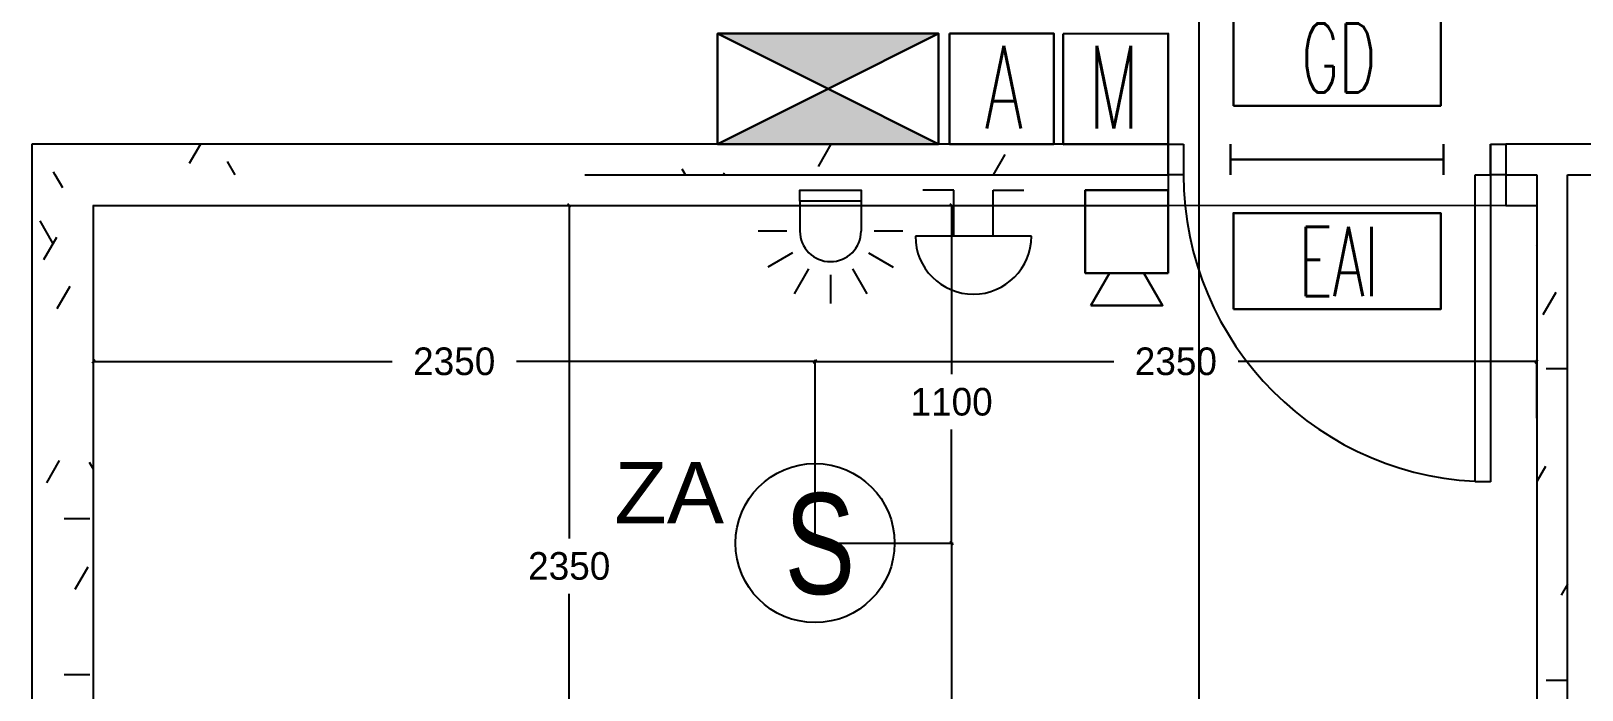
# Model space of a CAD drawing. Header units: millimetres. Extents: x -20146070 to 165023, y -3349561 to 35447.
# Drawn here: x -365475 to -360424, y -8103 to -5956 of the extents above; entities that cross this region are included whole.
import ezdxf
from ezdxf import colors
from ezdxf.entities.mleader import LeaderData, LeaderLine
from ezdxf.enums import TextEntityAlignment as Align
from ezdxf.math import Vec2, Vec3

# ---------------------------------------------------------------- set-up
doc = ezdxf.new("R2010")
doc.units = ezdxf.units.MM
doc.header["$LTSCALE"] = 50
doc.header["$PDMODE"] = 35
doc.linetypes.add('CONTINOUS', pattern=[0])
doc.layers.get('Defpoints').update_dxf_attribs({"color": 8, "lineweight": 9})
for name, color, linetype in [('BLK 2 - 1ST  2ND STOREY PLAN 031023$0$A-_DOOR----_E', 8, 'Continuous'), ('BLK 2 - 1ST  2ND STOREY PLAN 031023$0$A-_DOOR----_E-1', 8, 'Continuous'), ('BLK 2 - 1ST  2ND STOREY PLAN 031023$0$A-_WALL----_H-1', 8, 'Continuous'), ('BLK 2 - 1ST  2ND STOREY PLAN 031023$0$A-_WALLPRTN_E-1', 8, 'Continuous'), ('BLK_2 - 1ST_2ND_STOREY_PLAN$0$A-_DOOR----_E', 8, 'Continuous'), ('BLK_2 - 1ST_2ND_STOREY_PLAN$0$A-_DOOR----_E-1', 8, 'Continuous'), ('BLK_2 - 1ST_2ND_STOREY_PLAN$0$A-_WALL----_H-1', 8, 'Continuous'), ('BLK_2 - 1ST_2ND_STOREY_PLAN$0$A-_WALLPRTN_E-1', 8, 'Continuous'), ('M-_FM200---_A-_N', 7, 'Continuous'), ('M_FIREALAM-_E-', 10, 'Continuous'), ('NW_ARCHI', 9, 'Continuous'), ('NW_FM200', 1, 'Continuous'), ('NW_GRID LINE', 8, 'Continuous')]:
    doc.layers.add(name, color=color, linetype=linetype)
doc.layers.add('M-_FIRE----_E-', color=1, linetype='Continuous', lineweight=30)
doc.layers.add('M-_FIREHEAT_E-', color=1, linetype='Continuous', lineweight=30)
doc.styles.add('RomanS', font='romans__.ttf', dxfattribs={"width": 0.75, "height": 40})
doc.styles.add('simplex', font='simplex.shx', dxfattribs={"width": 0.6})
doc.dimstyles.new('DI (MINI 100)', dxfattribs={"dimscale": 500, "dimtxt": 0.18, "dimasz": 0.02, "dimexe": 0.01, "dimexo": 0.01, "dimgap": 0.09, "dimtad": 0, "dimtih": 1, "dimtoh": 1, "dimdec": 0, "dimzin": 0, "dimdsep": 46, "dimtxsty": 'Standard', "dimblk": 'OBLIQUE', "dimcen": 0.09, "dimadec": 0, "dimazin": 0, "dimtfac": 1, "dimtdec": 0, "dimtofl": 0, "dimtmove": 2, "dimatfit": 3, "dimfxl": 1, "dimtolj": 1, "dimtzin": 0, "dimarcsym": 0})
pattern_1 = [(0, (-229985.17, 42727.71), (1016, 254), [83.82, -678.18, 83.82, -678.18, -4064]), (0, (-229985.17, 42727.71), (1016, 254), [-1524, 83.82, -1440.18, 83.82, -678.18, -1778]), (0, (-229985.17, 42727.71), (1016, 254), [-3810, 83.82, -424.18, 83.82, -1186.18]), (120, (-229604.17, 42854.71), (-727.97045, 752.8818), [83.82, -678.18, 83.82, -678.18, -4064]), (120, (-229604.17, 42854.71), (-727.97045, 752.8818), [-1524, 83.82, -1440.18, 83.82, -678.18, -1778]), (120, (-229604.17, 42854.71), (-727.97045, 752.8818), [-3810, 83.82, -424.18, 83.82, -1186.18]), (240, (-229477.17, 43362.71), (-288.02955, -1006.8818), [83.82, -678.18, 83.82, -678.18, -4064]), (240, (-229477.17, 43362.71), (-288.02955, -1006.8818), [-1524, 83.82, -1440.18, 83.82, -678.18, -1778]), (240, (-229477.17, 43362.71), (-288.02955, -1006.8818), [-3810, 83.82, -424.18, 83.82, -1186.18])]
pattern_2 = [(0, (-229985.17, 42727.71), (1016, 254), [83.82, -678.18, 83.82, -678.18, -4064]), (0, (-229985.17, 42727.71), (1016, 254), [-1524, 83.82, -1440.18, 83.82, -678.18, -1778]), (0, (-229985.17, 42727.71), (1016, 254), [-3810, 83.82, -424.18, 83.82, -1186.18]), (120, (-229604.17, 42854.71), (-727.97045, 752.8818), [83.82, -678.18, 83.82, -678.18, -4064]), (120, (-229604.17, 42854.71), (-727.97045, 752.8818), [-1524, 83.82, -1440.18, 83.82, -678.18, -1778]), (120, (-229604.17, 42854.71), (-727.97045, 752.8818), [-3810, 83.82, -424.18, 83.82, -1186.18]), (240, (-229477.17, 43362.71), (-288.02955, -1006.8818), [83.82, -678.18, 83.82, -678.18, -4064]), (240, (-229477.17, 43362.71), (-288.02955, -1006.8818), [-1524, 83.82, -1440.18, 83.82, -678.18, -1778]), (240, (-229477.17, 43362.71), (-288.02955, -1006.8818), [-3810, 83.82, -424.18, 83.82, -1186.18])]

# ---------------------------------------------------------------- blocks, each defined once
blk = doc.blocks.new('GD')
at = {"color": 0, "linetype": 'Continuous', "lineweight": -2}
blk.add_lwpolyline([(-345.4, -147.8), (329.6, -147.8), (329.6, 165.4), (-345.4, 165.4)], close=True, dxfattribs=at)
at = {"color": 7, "linetype": 'Continuous', "lineweight": 18, "style": 'simplex', "width": 0.6}
blk.add_text('GD', height=225, dxfattribs=at).set_placement((-2.3, -104.5), align=Align.CENTER)
blk = doc.blocks.new('EAI')
at = {"color": 0, "linetype": 'Continuous', "lineweight": -2}
blk.add_lwpolyline([(-396.1, -179.4), (278.9, -179.4), (278.9, 133.7), (-396.1, 133.7)], close=True, dxfattribs=at)
at = {"color": 7, "linetype": 'Continuous', "lineweight": 18, "style": 'simplex', "width": 0.6}
blk.add_text('EAI', height=225, dxfattribs=at).set_placement((-53, -136.2), align=Align.CENTER)
blk = doc.blocks.new('fire0534')
at = {"color": 0, "linetype": 'Continuous', "lineweight": -2}
for points in [[(-29.7, -204.7), (-60.2, -151.9), (56.7, -151.9)], [(56.7, -151.9), (26.2, -204.7)]]:
    blk.add_lwpolyline(points, dxfattribs=at)
blk.add_lwpolyline([(-69.2, -204.7), (65.8, -204.7), (65.8, -339.7), (-69.2, -339.7)], close=True, dxfattribs=at)
blk = doc.blocks.new('STROBE')
at = {"layer": 'M_FIREALAM-_E-'}
for p, q in [((0, 66.9), (0, 160.4)), ((-71.2, 47.8), (-118, 128.8)), ((71.2, 47.8), (118, 128.8)), ((-123.4, -4.3), (-204.4, 42.5)), ((123.4, -4.3), (204.4, 42.5)), ((-236, -75.5), (-142.4, -75.5)), ((-99.6, -172.6), (-99.6, -75.5)), ((99.6, -172.6), (99.6, -75.5)), ((142.4, -75.5), (236, -75.5))]:
    blk.add_line(p, q, dxfattribs=at)
blk.add_lwpolyline([(-99.6, -172.6), (99.6, -172.6), (99.6, -208.9), (-99.6, -208.9)], close=True, dxfattribs=at)
blk.add_arc((0, -75.5), 99.6, 0, 180, dxfattribs=at)
blk = doc.blocks.new('BELL')
at = {"layer": 'M_FIREALAM-_E-'}
for p, q in [((-189, 0), (189, 0)), ((-64, 0), (-64, -150)), ((64, 0), (64, -150)), ((-64, -150), (-164.2, -150)), ((64, -150), (164.2, -150))]:
    blk.add_line(p, q, dxfattribs=at)
blk.add_arc((0, 0), 189, 0, 180, dxfattribs=at)
blk = doc.blocks.new('fire0536')
at = {"color": 0, "linetype": 'Continuous', "lineweight": -2}
blk.add_lwpolyline([(-80, 91), (90.8, 91.5), (90.8, -88.5), (-80, -89)], close=True, dxfattribs=at)
at = {"color": 7, "linetype": 'Continuous', "lineweight": 18, "style": 'simplex', "width": 0.6}
blk.add_text('M', height=135, dxfattribs=at).set_placement((2.3, -63.3), align=Align.CENTER)
blk = doc.blocks.new('fire0536_1')
at = {"linetype": 'Continuous', "lineweight": -2}
blk.add_lwpolyline([(-91, -26.5), (79, -26.5), (79, -206.5), (-91, -206.5)], close=True, dxfattribs=at)
at = {"color": 7, "linetype": 'Continuous', "lineweight": 18, "style": 'simplex', "width": 0.6}
blk.add_text('A', height=135, dxfattribs=at).set_placement((-2.5, -181.3), align=Align.CENTER)
blk = doc.blocks.new('fire0535')
at = {"linetype": 'Continuous', "lineweight": -2}
h = blk.add_hatch(color=0, dxfattribs=at)
h.paths.add_polyline_path([(-420, 90), (-240, 0), (-60, 90)])
h.paths.add_polyline_path([(-420, -90), (-240, 0), (-60, -90)])
at = {"color": 0, "linetype": 'Continuous', "lineweight": -2}
blk.add_lwpolyline([(-420, 90), (-60, 90), (-60, -90), (-420, -90)], close=True, dxfattribs=at)
for points in [[(-420, 90), (-240, 0), (-60, 90), (-420, 90)], [(-420, -90), (-240, 0), (-60, -90), (-420, -90)]]:
    blk.add_lwpolyline(points, dxfattribs=at)
blk = doc.blocks.new('BLK 2 - 1ST  2ND STOREY PLAN 031023$0$IDA - F - Single - Swing - 1100L X 2200H - B2-TD01-3240952-BLK 2 1ST STOREY PLAN')
at = {"layer": 'BLK 2 - 1ST  2ND STOREY PLAN 031023$0$A-_DOOR----_E'}
for p, q in [((-550, 50), (-500, 50)), ((-550, -50), (-550, 50)), ((-500, 50), (-500, -50)), ((500, 50), (550, 50)), ((500, -50), (500, 50)), ((550, 50), (550, -50)), ((-500, -50), (-550, -50)), ((450, -50), (500, -50)), ((450, -1050), (450, -50)), ((500, -50), (500, -1050)), ((550, -50), (500, -50)), ((500, -1050), (450, -1050))]:
    blk.add_line(p, q, dxfattribs=at)
blk.add_arc((500, -50), 1000, 180, 270, dxfattribs=at)
blk = doc.blocks.new('_Oblique')
at = {"color": 0, "linetype": 'ByBlock', "lineweight": -2}
blk.add_line((-0.5, -0.5), (0.5, 0.5), dxfattribs=at)
blk = doc.blocks.new('*D124')
at = {"layer": 'Defpoints', "color": 0, "transparency": 16777216}
for p in [(-363722, -6524.7), (-363722, -6524.7), (-363771.5, -8874.7)]:
    blk.add_point(p, dxfattribs=at)
at = {"layer": 'NW_GRID LINE', "color": 0, "lineweight": -2, "transparency": 16777216}
for p, q in [((-363722, -6524.7), (-363722, -7609.7)), ((-363722, -8874.7), (-363722, -7789.7)), ((-363766.5, -8874.7), (-363717, -8874.7))]:
    blk.add_line(p, q, dxfattribs=at)
at = {"layer": 'NW_GRID LINE', "color": 0, "lineweight": -2, "transparency": 16777216, "xscale": 10, "yscale": 10, "zscale": 10}
for p, rotation in [((-363722, -6524.7), 90), ((-363722, -8874.7), 270)]:
    blk.add_blockref('_Oblique', p, dxfattribs=dict(at, rotation=rotation))
at = {"layer": 'NW_GRID LINE', "color": 0, "transparency": 16777216, "insert": (-363722, -7699.7), "char_height": 90, "attachment_point": 5}
blk.add_mtext('\\A1;2350', dxfattribs=at)
blk = doc.blocks.new('*D131')
at = {"layer": 'Defpoints', "color": 0, "transparency": 16777216}
for p in [(-362921.5, -7032.9), (-365271.5, -7610.8), (-362921.5, -7624.7)]:
    blk.add_point(p, dxfattribs=at)
at = {"layer": 'NW_GRID LINE', "color": 0, "lineweight": -2, "transparency": 16777216}
for p, q in [((-365271.5, -7605.8), (-365271.5, -7027.9)), ((-365271.5, -7032.9), (-364299, -7032.9)), ((-362921.5, -7032.9), (-363894, -7032.9)), ((-362921.5, -7619.7), (-362921.5, -7027.9))]:
    blk.add_line(p, q, dxfattribs=at)
at = {"layer": 'NW_GRID LINE', "color": 0, "lineweight": -2, "transparency": 16777216, "xscale": 10, "yscale": 10, "zscale": 10, "rotation": 180}
blk.add_blockref('_Oblique', (-365271.5, -7032.9), dxfattribs=at)
at = {"layer": 'NW_GRID LINE', "color": 0, "lineweight": -2, "transparency": 16777216, "xscale": 10, "yscale": 10, "zscale": 10}
blk.add_blockref('_Oblique', (-362921.5, -7032.9), dxfattribs=at)
at = {"layer": 'NW_GRID LINE', "color": 0, "transparency": 16777216, "insert": (-364096.5, -7032.9), "char_height": 90, "attachment_point": 5}
blk.add_mtext('\\A1;2350', dxfattribs=at)
blk = doc.blocks.new('*D132')
at = {"layer": 'Defpoints', "color": 0, "transparency": 16777216}
for p in [(-360571.5, -7032.9), (-360571.5, -7222.9), (-362921.5, -7624.7)]:
    blk.add_point(p, dxfattribs=at)
at = {"layer": 'NW_GRID LINE', "color": 0, "lineweight": -2, "transparency": 16777216}
for p, q in [((-362921.5, -7619.7), (-362921.5, -7027.9)), ((-362921.5, -7032.9), (-361949, -7032.9)), ((-360571.5, -7032.9), (-361544, -7032.9)), ((-360571.5, -7217.9), (-360571.5, -7027.9))]:
    blk.add_line(p, q, dxfattribs=at)
at = {"layer": 'NW_GRID LINE', "color": 0, "lineweight": -2, "transparency": 16777216, "xscale": 10, "yscale": 10, "zscale": 10, "rotation": 180}
blk.add_blockref('_Oblique', (-362921.5, -7032.9), dxfattribs=at)
at = {"layer": 'NW_GRID LINE', "color": 0, "lineweight": -2, "transparency": 16777216, "xscale": 10, "yscale": 10, "zscale": 10}
blk.add_blockref('_Oblique', (-360571.5, -7032.9), dxfattribs=at)
at = {"layer": 'NW_GRID LINE', "color": 0, "transparency": 16777216, "insert": (-361746.5, -7032.9), "char_height": 90, "attachment_point": 5}
blk.add_mtext('\\A1;2350', dxfattribs=at)
blk = doc.blocks.new('*D134')
at = {"layer": 'Defpoints', "color": 0, "transparency": 16777216}
for p in [(-362921.5, -7624.7), (-362476.8, -7624.7), (-362921.5, -10124.7)]:
    blk.add_point(p, dxfattribs=at)
at = {"layer": 'NW_GRID LINE', "color": 0, "lineweight": -2, "transparency": 16777216}
for p, q in [((-362916.5, -7624.7), (-362471.8, -7624.7)), ((-362476.8, -7624.7), (-362476.8, -8784.7)), ((-362476.8, -10124.7), (-362476.8, -8964.7)), ((-362916.5, -10124.7), (-362471.8, -10124.7))]:
    blk.add_line(p, q, dxfattribs=at)
at = {"layer": 'NW_GRID LINE', "color": 0, "lineweight": -2, "transparency": 16777216, "xscale": 10, "yscale": 10, "zscale": 10}
for p, rotation in [((-362476.8, -7624.7), 90), ((-362476.8, -10124.7), 270)]:
    blk.add_blockref('_Oblique', p, dxfattribs=dict(at, rotation=rotation))
at = {"layer": 'NW_GRID LINE', "color": 0, "transparency": 16777216, "insert": (-362476.8, -8874.7), "char_height": 90, "attachment_point": 5}
blk.add_mtext('\\A1;2500', dxfattribs=at)
blk = doc.blocks.new('*D135')
at = {"layer": 'Defpoints', "color": 0, "transparency": 16777216}
for p in [(-363414.3, -6524.7), (-362476.8, -6524.7), (-362921.5, -7624.7)]:
    blk.add_point(p, dxfattribs=at)
at = {"layer": 'NW_GRID LINE', "color": 0, "lineweight": -2, "transparency": 16777216}
for p, q in [((-363409.3, -6524.7), (-362471.8, -6524.7)), ((-362476.8, -6524.7), (-362476.8, -7074.7)), ((-362476.8, -7624.7), (-362476.8, -7254.7)), ((-362916.5, -7624.7), (-362471.8, -7624.7))]:
    blk.add_line(p, q, dxfattribs=at)
at = {"layer": 'NW_GRID LINE', "color": 0, "lineweight": -2, "transparency": 16777216, "xscale": 10, "yscale": 10, "zscale": 10}
for p, rotation in [((-362476.8, -6524.7), 90), ((-362476.8, -7624.7), 270)]:
    blk.add_blockref('_Oblique', p, dxfattribs=dict(at, rotation=rotation))
at = {"layer": 'NW_GRID LINE', "color": 0, "transparency": 16777216, "insert": (-362476.8, -7164.7), "char_height": 90, "attachment_point": 5}
blk.add_mtext('\\A1;1100', dxfattribs=at)
blk = doc.blocks.new('BLK_2 - 1ST_2ND_STOREY_PLAN$0$IDA - F - Single - Swing - 1100L X 2200H - B2-TD01-3240952-BLK 2 1ST STOREY PLAN')
at = {"layer": 'BLK_2 - 1ST_2ND_STOREY_PLAN$0$A-_DOOR----_E'}
for p, q in [((-550, 50), (-500, 50)), ((-550, -50), (-550, 50)), ((-500, 50), (-500, -50)), ((500, 50), (550, 50)), ((500, -50), (500, 50)), ((550, 50), (550, -50)), ((-500, -50), (-550, -50)), ((450, -50), (500, -50)), ((450, -1050), (450, -50)), ((500, -50), (500, -1050)), ((550, -50), (500, -50)), ((500, -1050), (450, -1050))]:
    blk.add_line(p, q, dxfattribs=at)
blk.add_arc((500, -50), 1000, 180, 270, dxfattribs=at)
blk = doc.blocks.new('SMOKE')
at = {"color": 1}
blk.add_circle((10040707.4, 1663042.6), 202.4, dxfattribs=at)
at = {"color": 7, "linetype": 'CONTINOUS'}
ml = blk.add_multileader_mtext('Standard', dxfattribs=at)
ml.set_content('{\\fArial|b0|i0|c0|p34;S}', color=7, style='RomanS')
ml.set_leader_properties(color=10)
ml.build(insert=Vec2(0, 0))
ml.multileader.update_dxf_attribs({"dogleg_length": 3.34, "arrow_head_size": 171.1, "scale": 50})
ctx = ml.context
ctx.base_point, ctx.scale, ctx.char_height, ctx.arrow_head_size, ctx.landing_gap_size, ctx.plane_origin = Vec3(10040458.9, 1663039.1), 50, 256.669, 171.1, 171.1, Vec3(10036247.2, 1658323.4)
notes = []
notes.append((ctx, [(0, (0, 0, 0), (0, 0), (1, 0), 1, [])]))
ctx.mtext.insert, ctx.mtext.flow_direction = Vec3(10040630, 1663169.6), 5
for ctx, leaders in notes:
    for number, flags, end, landing, length, lines in leaders:
        leader = LeaderData()
        leader.index, (leader.has_last_leader_line, leader.has_dogleg_vector, leader.attachment_direction) = number, flags
        leader.last_leader_point, leader.dogleg_vector, leader.dogleg_length = Vec3(end), Vec3(landing), length
        for number, points, colour, breaks in lines:
            line = LeaderLine()
            line.index, line.vertices, line.color, line.breaks = number, Vec3.list(points), colors.encode_raw_color(colour), breaks
            leader.lines.append(line)
        ctx.leaders.append(leader)

msp = doc.modelspace()

# ---------------------------------------------------------------- hatches: boundary and pattern name
at = {"layer": 'BLK 2 - 1ST  2ND STOREY PLAN 031023$0$A-_WALL----_H-1'}
h = msp.add_hatch(dxfattribs=at)
h.set_pattern_fill('FP_3', color=256, style=0, pattern_type=2)
h.set_pattern_definition(pattern_1)
h.paths.add_polyline_path([(-365371.5, -6424.7), (-363771.5, -6424.7), (-363771.5, -6324.7), (-365471.5, -6324.7), (-365471.5, -6424.7), (-365421.5, -6424.7)])
h = msp.add_hatch(dxfattribs=at)
h.set_pattern_fill('FP_3', color=256, style=0, pattern_type=2)
h.set_pattern_definition(pattern_1)
h.paths.add_polyline_path([(-359271.5, -6424.7), (-354221.5, -6424.7), (-354221.5, -6324.7), (-359271.5, -6324.7), (-359271.5, -6374.7)])
h.paths.add_polyline_path([(-360371.5, -6424.7), (-360371.5, -6324.7), (-360671.5, -6324.7), (-360671.5, -6424.7), (-360471.5, -6424.7)])
h.paths.add_polyline_path([(-361877.4, -6424.7), (-361771.5, -6424.7), (-361771.5, -6324.7), (-363771.5, -6324.7), (-363771.5, -6424.7)])
h = msp.add_hatch(dxfattribs=at)
h.set_pattern_fill('FP_3', color=256, style=0, pattern_type=2)
h.set_pattern_definition(pattern_1)
h.paths.add_polyline_path([(-365371.5, -17224.7), (-365371.5, -12524.7), (-365471.5, -12524.7), (-365471.5, -17224.7), (-365421.5, -17224.7)])
h.paths.add_polyline_path([(-365421.5, -11424.7), (-365371.5, -11424.7), (-365371.5, -6424.7), (-365471.5, -6424.7), (-365471.5, -11424.7)])
h = msp.add_hatch(dxfattribs=at)
h.set_pattern_fill('FP_3', color=256, style=0, pattern_type=2)
h.set_pattern_definition(pattern_1)
h.paths.add_polyline_path([(-360571.5, -14449.7), (-360471.5, -14449.7), (-360471.5, -6424.7), (-360571.5, -6424.7), (-360571.5, -14349.7)])
at = {"layer": 'BLK_2 - 1ST_2ND_STOREY_PLAN$0$A-_WALL----_H-1'}
h = msp.add_hatch(dxfattribs=at)
h.set_pattern_fill('FP_3', color=256, style=0, pattern_type=2)
h.set_pattern_definition(pattern_2)
h.paths.add_polyline_path([(-365371.5, -6424.7), (-363771.5, -6424.7), (-363771.5, -6324.7), (-365471.5, -6324.7), (-365471.5, -6424.7), (-365421.5, -6424.7)])
h = msp.add_hatch(dxfattribs=at)
h.set_pattern_fill('FP_3', color=256, style=0, pattern_type=2)
h.set_pattern_definition([(0, (-229985.17, 39952.71), (1016, 254), [83.82, -678.18, 83.82, -678.18, -4064]), (0, (-229985.17, 39952.71), (1016, 254), [-1524, 83.82, -1440.18, 83.82, -678.18, -1778]), (0, (-229985.17, 39952.71), (1016, 254), [-3810, 83.82, -424.18, 83.82, -1186.18]), (120, (-229604.17, 40079.71), (-727.97045, 752.8818), [83.82, -678.18, 83.82, -678.18, -4064]), (120, (-229604.17, 40079.71), (-727.97045, 752.8818), [-1524, 83.82, -1440.18, 83.82, -678.18, -1778]), (120, (-229604.17, 40079.71), (-727.97045, 752.8818), [-3810, 83.82, -424.18, 83.82, -1186.18]), (240, (-229477.17, 40587.71), (-288.02955, -1006.8818), [83.82, -678.18, 83.82, -678.18, -4064]), (240, (-229477.17, 40587.71), (-288.02955, -1006.8818), [-1524, 83.82, -1440.18, 83.82, -678.18, -1778]), (240, (-229477.17, 40587.71), (-288.02955, -1006.8818), [-3810, 83.82, -424.18, 83.82, -1186.18])])
h.paths.add_polyline_path([(-365271.5, -17324.7), (-365271.5, -15649.7), (-365471.5, -15649.7), (-365471.5, -17324.7)])
h.paths.add_polyline_path([(-365271.5, -11825.4), (-365271.5, -6324.7), (-365471.5, -6324.7), (-365471.5, -11825.4)])
h = msp.add_hatch(dxfattribs=at)
h.set_pattern_fill('FP_3', color=256, style=0, pattern_type=2)
h.set_pattern_definition(pattern_2)
h.paths.add_polyline_path([(-359271.5, -6424.7), (-354221.5, -6424.7), (-354221.5, -6324.7), (-359271.5, -6324.7), (-359271.5, -6374.7)])
h.paths.add_polyline_path([(-360371.5, -6424.7), (-360371.5, -6324.7), (-360671.5, -6324.7), (-360671.5, -6424.7), (-360471.5, -6424.7)])
h.paths.add_polyline_path([(-361877.4, -6424.7), (-361771.5, -6424.7), (-361771.5, -6324.7), (-363771.5, -6324.7), (-363771.5, -6424.7)])
h = msp.add_hatch(dxfattribs=at)
h.set_pattern_fill('FP_3', color=256, style=0, pattern_type=2)
h.set_pattern_definition(pattern_2)
h.paths.add_polyline_path([(-360571.5, -14449.7), (-360471.5, -14449.7), (-360471.5, -6424.7), (-360571.5, -6424.7), (-360571.5, -14349.7)])

# ---------------------------------------------------------------- linework, layer by layer
at = {"layer": 'BLK 2 - 1ST  2ND STOREY PLAN 031023$0$A-_WALLPRTN_E-1'}
for p, q in [((-363771.5, -6324.7), (-365471.5, -6324.7)), ((-365471.5, -6324.7), (-365471.5, -6424.7)), ((-361771.5, -6324.7), (-363771.5, -6324.7)), ((-361771.5, -6424.7), (-361771.5, -6324.7)), ((-360371.5, -6324.7), (-360671.5, -6324.7)), ((-360671.5, -6324.7), (-360671.5, -6424.7)), ((-365471.5, -6424.7), (-365471.5, -11449.7)), ((-365271.5, -11224.7), (-365271.5, -6524.7)), ((-365271.5, -6524.7), (-361771.4, -6524.7)), ((-360671.5, -6524.7), (-360571.5, -6524.7)), ((-360571.5, -6524.7), (-360571.5, -11224.7))]:
    msp.add_line(p, q, dxfattribs=at)
for points in [[(-360671.5, -6324.7), (-360671.5, -6524.7)], [(-361771.5, -6424.7), (-361771.5, -6524.7)]]:
    msp.add_lwpolyline(points, dxfattribs=at)
at = {"layer": 'BLK_2 - 1ST_2ND_STOREY_PLAN$0$A-_WALLPRTN_E-1'}
for p, q in [((-363771.5, -6324.7), (-365471.5, -6324.7)), ((-365471.5, -6324.7), (-365471.5, -6424.7)), ((-361771.5, -6324.7), (-363771.5, -6324.7)), ((-361771.5, -6424.7), (-361771.5, -6324.7)), ((-360371.5, -6324.7), (-360671.5, -6324.7)), ((-360671.5, -6324.7), (-360671.5, -6424.7)), ((-365471.5, -6424.7), (-365471.5, -11549.7)), ((-365271.5, -11224.7), (-365271.5, -6524.7)), ((-365271.5, -6524.7), (-361771.4, -6524.7)), ((-360671.5, -6524.7), (-360571.5, -6524.7)), ((-360571.5, -6524.7), (-360571.5, -11224.7))]:
    msp.add_line(p, q, dxfattribs=at)
for points in [[(-360671.5, -6324.7), (-360671.5, -6524.7)], [(-361771.5, -6424.7), (-361771.5, -6524.7)]]:
    msp.add_lwpolyline(points, dxfattribs=at)
at = {"layer": 'M-_FIREHEAT_E-'}
for p, q in [((-361568.3, -6324.7), (-361568.3, -6424.6)), ((-360874.8, -6324.7), (-360874.8, -6424.6)), ((-361568.3, -6374.7), (-360874.8, -6374.7))]:
    msp.add_line(p, q, dxfattribs=at)
at = {"layer": 'NW_ARCHI'}
for p, q in [((-361771.5, -6424.7), (-361771.5, -6324.7)), ((-361771.5, -6324.7), (-361771.5, -6424.7)), ((-361771.5, -6324.7), (-361721.5, -6324.7)), ((-361771.5, -6324.7), (-361771.5, -6324.7)), ((-361771.5, -6324.7), (-361721.5, -6324.7)), ((-361771.5, -6424.7), (-361771.5, -6324.7)), ((-361721.5, -6324.7), (-361721.5, -6424.7)), ((-361721.5, -6324.7), (-361721.5, -6324.7)), ((-361721.5, -6324.7), (-361721.5, -6424.7)), ((-360721.5, -6324.7), (-360721.5, -6424.7)), ((-360721.5, -6324.7), (-360671.5, -6324.7)), ((-360721.5, -6324.7), (-360721.5, -6324.7)), ((-360721.5, -6324.7), (-360671.5, -6324.7)), ((-360721.5, -6424.7), (-360721.5, -6324.7)), ((-360371.5, -6324.7), (-360671.5, -6324.7)), ((-360671.5, -6324.7), (-360671.5, -6424.7)), ((-360671.5, -6324.7), (-360671.5, -6424.7)), ((-360671.5, -6324.7), (-360671.5, -6324.7)), ((-360671.5, -6324.7), (-360671.5, -6424.7)), ((-363671.5, -6424.7), (-361771.5, -6424.7)), ((-361771.5, -6424.7), (-361771.5, -6424.7)), ((-361721.5, -6424.7), (-361771.5, -6424.7)), ((-361721.5, -6424.7), (-361771.5, -6424.7)), ((-361721.5, -6424.7), (-361721.5, -6424.7)), ((-360771.5, -6424.7), (-360721.5, -6424.7)), ((-360771.5, -7424.7), (-360771.5, -6424.7)), ((-360721.5, -6424.7), (-360721.5, -7424.7)), ((-360721.5, -6424.7), (-360721.5, -6424.7)), ((-360671.5, -6424.7), (-360721.5, -6424.7)), ((-360671.5, -6424.7), (-360721.5, -6424.7)), ((-360671.5, -6424.7), (-360571.5, -6424.7)), ((-360671.5, -6424.7), (-360671.5, -6424.7)), ((-360571.5, -6424.7), (-360571.5, -11224.7)), ((-360471.5, -6424.7), (-360371.5, -6424.7)), ((-360471.5, -14349.7), (-360471.5, -6424.7)), ((-360721.5, -7424.7), (-360771.5, -7424.7))]:
    msp.add_line(p, q, dxfattribs=at)
msp.add_arc((-360721.5, -6424.7), 1000, 180, 270, dxfattribs=at)
at = {"layer": 'NW_FM200', "color": 2, "const_width": 5}
msp.add_lwpolyline([(-365271.5, -6524.7), (-360571.5, -6524.7), (-360571.5, -11224.7), (-365271.5, -11224.7)], close=True, dxfattribs=at)
at = {"layer": 'NW_GRID LINE'}
msp.add_line((-361671.5, -1226.2), (-361671.5, -19366.9), dxfattribs=at)

# ---------------------------------------------------------------- block references
at = {"layer": 'BLK 2 - 1ST  2ND STOREY PLAN 031023$0$A-_DOOR----_E-1'}
msp.add_blockref('BLK 2 - 1ST  2ND STOREY PLAN 031023$0$IDA - F - Single - Swing - 1100L X 2200H - B2-TD01-3240952-BLK 2 1ST STOREY PLAN', (-361221.5, -6374.7), dxfattribs=at)
at = {"layer": 'BLK_2 - 1ST_2ND_STOREY_PLAN$0$A-_DOOR----_E-1'}
msp.add_blockref('BLK_2 - 1ST_2ND_STOREY_PLAN$0$IDA - F - Single - Swing - 1100L X 2200H - B2-TD01-3240952-BLK 2 1ST STOREY PLAN', (-361221.5, -6374.7), dxfattribs=at)
at = {"layer": 'M-_FIRE----_E-', "xscale": 2, "yscale": 2, "zscale": 2, "rotation": 180}
for name, p in [('fire0535', (-363359, -6144.7)), ('fire0534', (-361910, -7154.2))]:
    msp.add_blockref(name, p, dxfattribs=at)
at = {"layer": 'M-_FIRE----_E-', "xscale": 2, "yscale": 2, "zscale": 2}
for name, p in [('fire0536_1', (-362301.4, -5911.7)), ('fire0536', (-361953, -6147.7))]:
    msp.add_blockref(name, p, dxfattribs=at)
at = {"layer": 'M-_FIREHEAT_E-'}
for name, p in [('GD', (-361213.7, -6051.9)), ('EAI', (-361163, -6683.4))]:
    msp.add_blockref(name, p, dxfattribs=at)
at = {"layer": 'M_FIREALAM-_E-', "rotation": 180}
for name, p in [('STROBE', (-362871.2, -6683.6)), ('BELL', (-362405.8, -6624.7))]:
    msp.add_blockref(name, p, dxfattribs=at)
at = {"layer": 'M_FIREALAM-_E-', "xscale": 1.28, "yscale": 1.28, "zscale": 1.28}
for p in [(-13215027, -2136319.2), (-12842896.3, -2136319.2)]:
    msp.add_blockref('SMOKE', p, dxfattribs=at)

# ---------------------------------------------------------------- texts
at = {"layer": 'M-_FM200---_A-_N', "color": 0, "lineweight": -3, "ltscale": 300, "insert": (-363574.8, -7360.6), "char_height": 200, "attachment_point": 1}
msp.add_mtext_dynamic_manual_height_columns('{\\f@Arial Unicode MS|b0|i0|c0|p34;ZA}', width=743.082, gutter_width=928.6, heights=[0], dxfattribs=at)

# ---------------------------------------------------------------- dimensions: what is measured, and where the dimension line sits
at = {"layer": 'NW_GRID LINE', "color": 5}
dim = msp.add_linear_dim(base=(-363722, -6524.7), p1=(-363771.5, -8874.7), p2=(-363722, -6524.7), angle=90, dimstyle='DI (MINI 100)', dxfattribs=at)
dim.commit()
dim.dimension.update_dxf_attribs({"geometry": '*D124', "text_midpoint": (-363722, -7699.7)})
at = {"layer": 'NW_GRID LINE', "color": 6}
dim = msp.add_linear_dim(base=(-362476.8, -6524.7), p1=(-362921.5, -7624.7), p2=(-363414.3, -6524.7), angle=90, dimstyle='DI (MINI 100)', dxfattribs=at)
dim.commit()
dim.dimension.update_dxf_attribs({"geometry": '*D135', "text_midpoint": (-362476.8, -7164.7), "dimtype": 160})
for base, p1, p2, picture, middle in [((-362921.5, -7032.9), (-365271.5, -7610.8), (-362921.5, -7624.7), '*D131', (-364096.5, -7032.9)), ((-360571.5, -7032.9), (-362921.5, -7624.7), (-360571.5, -7222.9), '*D132', (-361746.5, -7032.9))]:
    dim = msp.add_linear_dim(base=base, p1=p1, p2=p2, dimstyle='DI (MINI 100)', dxfattribs=at)
    dim.commit()
    dim.dimension.update_dxf_attribs({"geometry": picture, "text_midpoint": middle})
dim = msp.add_linear_dim(base=(-362476.8, -7624.7), p1=(-362921.5, -10124.7), p2=(-362921.5, -7624.7), angle=90, dimstyle='DI (MINI 100)', dxfattribs=at)
dim.commit()
dim.dimension.update_dxf_attribs({"geometry": '*D134', "text_midpoint": (-362476.8, -8874.7)})

doc.saveas('drawing.dxf')
